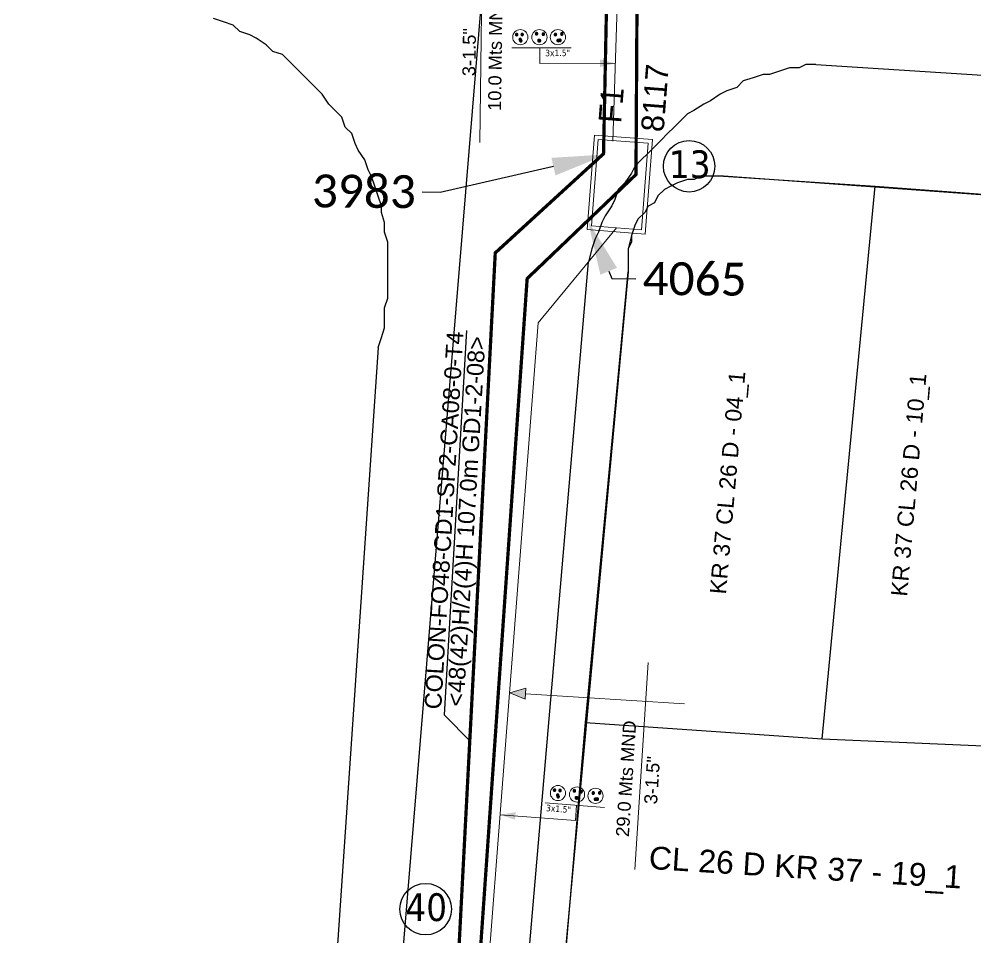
# Model space of a CAD drawing. Header units: millimetres. Extents: x -76.52126 to -76.51707, y 3.41842 to 3.42185.
# Drawn here: x -76.5183322 to -76.5180706, y 3.4199908 to 3.4202422 of the extents above; entities that cross this region are included whole.
import ezdxf
from ezdxf import colors
from ezdxf.entities.mleader import LeaderData, LeaderLine
from ezdxf.enums import TextEntityAlignment as Align
from ezdxf.math import Vec2, Vec3

# ---------------------------------------------------------------- set-up
doc = ezdxf.new("R2010")
doc.units = ezdxf.units.MM
for name, color, linetype in [('ABSCISA 48H', 1, 'Continuous'), ('CAM F1 ATP', 30, 'Continuous'), ('CARTOGRAFIA', 252, 'Continuous'), ('COBERTURA CTO', 30, 'Continuous'), ('DUCTO ATP', 6, 'Continuous'), ('DUCTOS ATP', 30, 'Continuous'), ('DUCTOS TLF', 4, 'Continuous'), ('MARQUILLA F.O 48', 1, 'Continuous'), ('PLACAS ZONA ABIERTA', 8, 'Continuous'), ('PUNTO CARTERA', 7, 'Continuous')]:
    doc.layers.add(name, color=color, linetype=linetype)
for name, color, linetype, lineweight in [('CANALIZACION ATP', 30, 'Continuous', 0), ('CB 144 H CAN', 5, 'Continuous', 60), ('CB 24 H CAN', 3, 'Continuous', 60), ('CB 288 H CAN_FEE', 15, 'Continuous', 60), ('CB 48 H CAN', 1, 'Continuous', 60), ('Distancia ATP-CAN', 30, 'Continuous', 20)]:
    doc.layers.add(name, color=color, linetype=linetype, lineweight=lineweight)
doc.styles.add('Arial', font='arial.ttf')
doc.styles.add('BOOK', font='BKANT.TTF')
doc.styles.add('Legend', font='calibri.ttf')
doc.styles.get("Standard").update_dxf_attribs({"font": 'arial.ttf'})
doc.styles.add('TAHOMA', font='tahoma.ttf')
doc.styles.add('TEXT CENTRAL OLT', font='tahomabd.ttf', dxfattribs={"height": 1})
doc.styles.add('TEXT SCL GRANDES', font='tahoma.ttf', dxfattribs={"height": 14})
doc.linetypes.add('CERCA_LINE', pattern='A,12.7,-5.08,["X",Standard,S=2.54,R=0,X=-2.54,Y=-1.27],-2.08', length=19.86)

# ---------------------------------------------------------------- blocks, each defined once
blk = doc.blocks.new('PUNTO CARTERA')
blk.add_circle((-5.020778246489499e-07, 5.015703301580743e-07), 1.85590673389413e-05)
at = {"style": 'TAHOMA'}
blk.add_attdef('11', (-1.506643124571383e-05, -8.025511332387936e-06), '', height=2e-05, dxfattribs=at)
blk = doc.blocks.new('CAM F1 ATP')
at = {"lineweight": 0}
for points in [[(-1.192587688565254, 0.7294297991320491), (1.191592979244888, 0.7310536243021488), (1.192588702775538, -0.7309174099937081), (-1.191591965965927, -0.7325412342324853)], [(-1.092519604600966, 0.6294979313388467), (1.091661110520363, 0.630985539406538), (1.092520616948605, -0.6309855403378606), (-1.091660097241402, -0.6324731484055519)]]:
    blk.add_lwpolyline(points, close=True, dxfattribs=at)
at = {"lineweight": 0, "style": 'BOOK'}
for tag, p in [('F1', (1.529618541710079, 0.08788507431745529)), ('CODIGO', (1.554148052819073, -0.5989562459290028))]:
    blk.add_attdef(tag, p, '', height=0.5725093120969083, rotation=0.03902316814968912, dxfattribs=at)
blk = doc.blocks.new('MARQUILLA 48')
at = {"layer": 'MARQUILLA F.O 48', "style": 'Arial'}
for tag, height, oblique, p in [('IDENTIFICACIONCABLEFIBRA', 0.6981626117769965, 1.383453351877506e-09, (0.3252243008605546, 0.455078197351213)), ('CAPACIDADFIBRA', 0.6981626116966987, 8.300879983380582e-09, (0.7589297094523317, -0.3801462341225488)), ('NOMENCLATURA_ATP', 0.6981626116966987, 8.300879983380582e-09, (0.7589297094523317, -1.265373848670606))]:
    blk.add_attdef(tag, text='', height=height, rotation=0.262482242486606, dxfattribs=dict(at, oblique=oblique)).set_placement(p, align=Align.MIDDLE)
blk = doc.blocks.new('*U35')
at = {"layer": 'Distancia ATP-CAN'}
h = blk.add_hatch(color=256, dxfattribs=at)
h.dxf.hatch_style = 1
h.paths.add_polyline_path([(0.01336054472724043, 0.2389677762438638), (0.03317234489647324, 0.3004692151297876), (-0.009573884748657321, 0.2993742854593424)])
for points in [[(0.01179923007390796, 0.2999217502945652), (-0.003840937524441111, 0.9105163975065164)], [(0.1499508159328696, 0.7644065190980882), (-0.6452837780359658, 0.7440368640634932)]]:
    blk.add_lwpolyline(points, dxfattribs=at)
blk.add_lwpolyline([(-0.009573884748657314, 0.2993742854593424), (0.03317234489647324, 0.3004692151297876), (0.01336054472724042, 0.2389677762438638)], close=True, dxfattribs=at)
at = {"layer": 'Distancia ATP-CAN', "linetype": 'CERCA_LINE', "ltscale": 0.5}
for tag, p in [('DUCTOS', (-0.3001068998104722, 0.7728850086850094)), ('TOTAL', (-0.2980577032250543, 0.6729046980033271))]:
    blk.add_attdef(tag, text='', height=0.04999999999999999, rotation=1.467290438801827, dxfattribs=at).set_placement(p, align=Align.CENTER)
at = {"layer": 'Distancia ATP-CAN', "linetype": 'CERCA_LINE', "ltscale": 0.5, "flags": 1}
for tag, rotation, p in [('A.C', 1.467290438801827, (-0.2963985853918675, 0.6129275156445233)), ('A.D', 1.467290438801827, (-0.2942894105395099, 0.552961861338317)), ('A.T', 354.8594824787784, (0.2754977398819959, 0.4747317219280265))]:
    blk.add_attdef(tag, text='', height=0.02999999999999999, rotation=rotation, dxfattribs=at).set_placement(p, align=Align.CENTER)
blk = doc.blocks.new('*U22')
at = {"layer": 'DUCTO ATP'}
h = blk.add_hatch(color=0, dxfattribs=at)
h.dxf.hatch_style = 1
h.paths.add_polyline_path([(2.985141617888664, -0.6042334001163474), (2.385141617888664, -0.4542334001163474), (2.385141617888664, -0.7542334001163474)])
at = {"layer": 'DUCTO ATP', "color": 0, "lineweight": 13, "ltscale": 0.13}
blk.add_lwpolyline([(-1.107376359781028, 0), (1.243818729771647, 0)], dxfattribs=at)
at = {"layer": 'DUCTO ATP', "color": 0, "linetype": 'Continuous', "lineweight": 13}
for points in [[(0.0009702597653813901, -0.6081425711984594), (0.0009702597653813901, 0)], [(2.985141617888664, -0.6042334001163474), (0.0009702597653813901, -0.6081425711984594)]]:
    blk.add_lwpolyline(points, dxfattribs=at)
at = {"layer": 'DUCTO ATP', "lineweight": 5}
for centre in [(-0.7723554384106137, 0.4244526188031159), (-0.01631735676028256, 0.4244526188031159), (0.7147962849189753, 0.4244526188031159)]:
    blk.add_circle(centre, 0.3, dxfattribs=at)
at = {"layer": 'DUCTO ATP', "color": 0, "lineweight": 5}
for centre in [(-0.7723554384106137, 0.4244526188031159), (-0.01631735676028256, 0.4244526188031159), (0.7147962849189753, 0.4244526188031159)]:
    blk.add_circle(centre, 0.3, dxfattribs=at)
at = {"layer": 'CB 144 H CAN', "style": 'TEXT CENTRAL OLT'}
for tag, p in [('1-FO144', (-0.7523556293151444, 0.08189947944828901)), ('2-FO144', (-0.0121723592205365, 0.08223088731481276)), ('3-FO144', (0.7977648562896986, 0.09810537127640373))]:
    blk.add_attdef(tag, text='', height=0.4, dxfattribs=at).set_placement(p, align=Align.CENTER)
at = {"layer": 'CB 24 H CAN', "style": 'TEXT CENTRAL OLT'}
for tag, p in [('2-FO24', (-0.1309397963869423, 0.3588511753707948)), ('1-FO24', (-0.9171541704471409, 0.3247838459023011)), ('3-FO24', (0.6177379512382877, 0.3267974882463953))]:
    blk.add_attdef(tag, text='', height=0.4, dxfattribs=at).set_placement(p, align=Align.CENTER)
at = {"layer": 'CB 288 H CAN_FEE', "style": 'TEXT CENTRAL OLT'}
for tag, p in [('1-FO288', (-0.7780896570322975, 0.1329571390732571)), ('2-FO288', (-0.0380266784135701, 0.08693616394874937)), ('3-FO288', (0.7223768544146827, 0.0909010077268757))]:
    blk.add_attdef(tag, text='', height=0.4, dxfattribs=at).set_placement(p, align=Align.CENTER)
at = {"layer": 'CB 48 H CAN', "style": 'TEXT CENTRAL OLT'}
for tag, p in [('3-FO48', (0.8697452194046043, 0.3510047489741837)), ('1-FO48', (-0.6977269022283772, 0.3279586819809008)), ('2-FO48', (0.1383467982891893, 0.3407891302691581))]:
    blk.add_attdef(tag, text='', height=0.4, dxfattribs=at).set_placement(p, align=Align.CENTER)
at = {"layer": 'DUCTO ATP', "color": 0, "ltscale": 8, "insert": (1.194086944131868, -0.06812105514245559), "char_height": 0.2542719210013433, "attachment_point": 3, "rotation": 0.20251374655088936, "style": 'TEXT SCL GRANDES'}
blk.add_mtext_dynamic_manual_height_columns('3x1.5"', width=0.8196790788800293, gutter_width=32.6684119218409, heights=[0], dxfattribs=at)
at = {"layer": 'DUCTOS TLF', "color": 0}
for tag, p in [('CALLE', (-0.7397207248900486, 0.813274030225382)), ('MEDIO', (-0.01631735676028256, 0.813274030225382)), ('ANDÉN', (0.7474309984395404, 0.813274030225382))]:
    blk.add_attdef(tag, text='', height=0.075, dxfattribs=at).set_placement(p, align=Align.MIDDLE)
blk = doc.blocks.new('*U36')
at = {"layer": 'Distancia ATP-CAN'}
h = blk.add_hatch(color=256, dxfattribs=at)
h.dxf.hatch_style = 1
h.paths.add_polyline_path([(0.01336054472724043, 1.28216338690343), (0.03317234489647324, 1.220661948017506), (-0.009573884748657321, 1.221756877687951)])
blk.add_lwpolyline([(-0.009573884748657314, 1.221756877687951), (0.03317234489647324, 1.220661948017506), (0.01336054472724042, 1.28216338690343)], close=True, dxfattribs=at)
for points in [[(0.01179923007390796, 1.221209412852728), (-0.003840937524441111, 0.6106147656407771)], [(0.1499508159328696, 0.7567246440492053), (-0.6452837780359658, 0.7770942990838002)]]:
    blk.add_lwpolyline(points, dxfattribs=at)
at = {"layer": 'Distancia ATP-CAN', "linetype": 'CERCA_LINE', "ltscale": 0.5, "flags": 1}
for tag, rotation, p in [('A.D', 358.5327095611982, (-0.2950476419989733, 0.9385678242298682)), ('A.C', 358.5327095611982, (-0.2971667728967557, 0.8782134843161962)), ('A.T', 354.8594824787784, (0.2754977398819959, 0.4747317219280265))]:
    blk.add_attdef(tag, text='', height=0.02999999999999999, rotation=rotation, dxfattribs=at).set_placement(p, align=Align.CENTER)
at = {"layer": 'Distancia ATP-CAN', "linetype": 'CERCA_LINE', "ltscale": 0.5}
for tag, p in [('TOTAL', (-0.2993214223241598, 0.7988906691787863)), ('DUCTOS', (-0.301366252222988, 0.6990808346407292))]:
    blk.add_attdef(tag, text='', height=0.04999999999999999, rotation=358.5327095611982, dxfattribs=at).set_placement(p, align=Align.CENTER)
blk = doc.blocks.new('*U37')
at = {"layer": 'DUCTO ATP'}
h = blk.add_hatch(color=0, dxfattribs=at)
h.dxf.hatch_style = 1
h.paths.add_polyline_path([(-2.985141617888664, -0.6042334001163474), (-2.385141617888664, -0.4542334001163474), (-2.385141617888664, -0.7542334001163474)])
at = {"layer": 'DUCTO ATP', "color": 0, "lineweight": 13, "ltscale": 0.13}
blk.add_lwpolyline([(1.107376359781028, 0), (-1.243818729771647, 0)], dxfattribs=at)
at = {"layer": 'DUCTO ATP', "color": 0, "linetype": 'Continuous', "lineweight": 13}
for points in [[(-0.0009702597653813427, -0.6081425711984594), (-0.0009702597653813427, 0)], [(-2.985141617888664, -0.6042334001163474), (-0.0009702597653813427, -0.6081425711984594)]]:
    blk.add_lwpolyline(points, dxfattribs=at)
at = {"layer": 'DUCTO ATP', "lineweight": 5}
for centre in [(-0.7723554384106137, 0.4244526188031159), (-0.01631735676028256, 0.4244526188031159), (0.7147962849189753, 0.4244526188031159)]:
    blk.add_circle(centre, 0.3, dxfattribs=at)
at = {"layer": 'DUCTO ATP', "color": 0, "lineweight": 5}
for centre in [(-0.7723554384106137, 0.4244526188031159), (-0.01631735676028256, 0.4244526188031159), (0.7147962849189753, 0.4244526188031159)]:
    blk.add_circle(centre, 0.3, dxfattribs=at)
at = {"layer": 'CB 144 H CAN', "style": 'TEXT CENTRAL OLT'}
for tag, p in [('1-FO144', (-0.7523556293151444, 0.08189947944828901)), ('2-FO144', (-0.0121723592205365, 0.08223088731481276)), ('3-FO144', (0.7977648562896986, 0.09810537127640373))]:
    blk.add_attdef(tag, text='', height=0.4, dxfattribs=at).set_placement(p, align=Align.CENTER)
at = {"layer": 'CB 24 H CAN', "style": 'TEXT CENTRAL OLT'}
for tag, p in [('2-FO24', (-0.1309397963869423, 0.3588511753707948)), ('1-FO24', (-0.9171541704471409, 0.3247838459023011)), ('3-FO24', (0.6177379512382877, 0.3267974882463953))]:
    blk.add_attdef(tag, text='', height=0.4, dxfattribs=at).set_placement(p, align=Align.CENTER)
at = {"layer": 'CB 288 H CAN_FEE', "style": 'TEXT CENTRAL OLT'}
for tag, p in [('1-FO288', (-0.7780896570322975, 0.1329571390732571)), ('2-FO288', (-0.0380266784135701, 0.08693616394874937)), ('3-FO288', (0.7223768544146827, 0.0909010077268757))]:
    blk.add_attdef(tag, text='', height=0.4, dxfattribs=at).set_placement(p, align=Align.CENTER)
at = {"layer": 'CB 48 H CAN', "style": 'TEXT CENTRAL OLT'}
for tag, p in [('3-FO48', (0.8697452194046043, 0.3510047489741837)), ('1-FO48', (-0.6977269022283772, 0.3279586819809008)), ('2-FO48', (0.1383467982891893, 0.3407891302691581))]:
    blk.add_attdef(tag, text='', height=0.4, dxfattribs=at).set_placement(p, align=Align.CENTER)
at = {"layer": 'DUCTO ATP', "color": 0, "ltscale": 8, "insert": (-1.194086944131868, -0.06812105514245559), "char_height": 0.2542719210013433, "attachment_point": 1, "rotation": 359.7974862534491, "style": 'TEXT SCL GRANDES'}
blk.add_mtext_dynamic_manual_height_columns('3x1.5"', width=0.8196790788800293, gutter_width=32.6684119218409, heights=[0], dxfattribs=at)
at = {"layer": 'DUCTOS TLF', "color": 0}
for tag, p in [('ANDÉN', (-0.7474309984395404, 0.813274030225382)), ('MEDIO', (-0.01631735676028256, 0.813274030225382)), ('CALLE', (0.7397207248900486, 0.813274030225382))]:
    blk.add_attdef(tag, text='', height=0.075, dxfattribs=at).set_placement(p, align=Align.MIDDLE)

msp = doc.modelspace()

# ---------------------------------------------------------------- linework, layer by layer
at = {"layer": 'CANALIZACION ATP'}
for points in [[(-76.51816984081896, 3.420208806066902), (-76.51816668132034, 3.420308197767703)], [(-76.51816887276955, 3.42018507107317), (-76.51816887276955, 3.42018507107317), (-76.51819022196587, 3.420159099741781), (-76.51820610241202, 3.419954065137476)]]:
    msp.add_lwpolyline(points, dxfattribs=at)
at = {"layer": 'CARTOGRAFIA'}
for points in [[(-76.51823405689578, 3.420152343504581), (-76.51823315690348, 3.42015504352514), (-76.51823225688207, 3.420157743545699), (-76.51823225688207, 3.420160443566258), (-76.51823225688207, 3.420163143586818), (-76.51823135687522, 3.420165843607377), (-76.51823135687522, 3.420167643621083), (-76.51823135687522, 3.420170343641642), (-76.51823135687522, 3.420173043662201), (-76.51823135687522, 3.42017574368276), (-76.51823135687522, 3.420178443732423), (-76.51823135687522, 3.420181143723878), (-76.51823225688207, 3.420183843744438), (-76.51823225688207, 3.420186543794101), (-76.51823315690348, 3.420189243785556), (-76.51823315690348, 3.420191043799262), (-76.51823405689578, 3.420193743848925), (-76.51823495691718, 3.420196443869484), (-76.51823585690948, 3.420199143860939), (-76.51823675693089, 3.420200943903749), (-76.51823765692319, 3.420203643924308), (-76.5182394569369, 3.420206343944868), (-76.51824035694375, 3.420208143958574), (-76.51824125696515, 3.420210843979133), (-76.51824305697886, 3.420212643992839), (-76.51824395697116, 3.420215344013398), (-76.51824575698487, 3.420217144027104), (-76.51824755701313, 3.42021894404081), (-76.51824935702683, 3.420221644061369), (-76.51825115704054, 3.420223444075075), (-76.51825295705424, 3.420225244088781), (-76.51825475706795, 3.420227044102488), (-76.51825655708166, 3.420228844116194), (-76.51825835709536, 3.4202306441299), (-76.51826015710907, 3.420232444143606), (-76.51826285712963, 3.420233344179563), (-76.51826465714333, 3.420235144193269), (-76.51826735717844, 3.420236944206975), (-76.51826915719215, 3.420237844184724), (-76.51827185721271, 3.420238744191577), (-76.51827365722642, 3.420240544205283), (-76.51827635724698, 3.42024144424124), (-76.51827905726753, 3.420242344218989)], [(-76.51811435592612, 3.420229744123047), (-76.51811705594668, 3.420229744123047), (-76.51811885596038, 3.420228844116194), (-76.51812155598094, 3.420228844116194), (-76.5181242560015, 3.420227944109341), (-76.51812695602206, 3.420227044102488), (-76.51812875603576, 3.420227044102488), (-76.51813145607088, 3.420226144095635), (-76.51813415607688, 3.420225244088781), (-76.51813595609059, 3.420223444075075), (-76.5181386561257, 3.420222544068222), (-76.5181404561394, 3.420221644061369), (-76.51814315615997, 3.420219844047663), (-76.51814495617367, 3.42021894404081), (-76.51814765619423, 3.420217144027104), (-76.51814945620794, 3.420216244020251), (-76.51815125622164, 3.420214444006545), (-76.51815305623535, 3.420212643992839), (-76.51815485624905, 3.420210843979133), (-76.51815665626276, 3.420209043965427), (-76.51815845627647, 3.420207243951721), (-76.51816025629017, 3.420205443938015), (-76.51816205631843, 3.420203643924308), (-76.51816385633214, 3.420201843910602), (-76.51816475632444, 3.420200043896896), (-76.51816655633814, 3.420197343876337), (-76.51816835635185, 3.420195543862631), (-76.51816925637326, 3.420192843842072), (-76.51817015638011, 3.420191043799262), (-76.51817195639381, 3.420188343807807), (-76.51817285640067, 3.420186543794101), (-76.51817375640752, 3.420183843744438), (-76.51817465641437, 3.420182043730732), (-76.51817555642123, 3.420179343710172), (-76.51817645642808, 3.42017574368276)], [(-76.51811435592612, 3.420229744123047), (-76.51788935409644, 3.420215344013398)], [(-76.51786595962261, 3.420179365683564), (-76.5181395477943, 3.420199193977735), (-76.51814130562201, 3.420199193977735), (-76.51814313377912, 3.420199193977735), (-76.51814580565627, 3.420199193977735), (-76.51814763381338, 3.420198279913732), (-76.51814946194139, 3.420198279913732), (-76.5181521338331, 3.420197365849729), (-76.51815396199021, 3.420196451756622), (-76.51815571980336, 3.420195537692619), (-76.51815754794592, 3.420193779879467), (-76.51815846202447, 3.420191951722357), (-76.51816021985218, 3.420191037658354), (-76.51816113391618, 3.420189279816098), (-76.51816296205874, 3.420187451688092), (-76.51816380580789, 3.42018569387494), (-76.51816471988644, 3.420182951653826), (-76.51816471988644, 3.420181193840675), (-76.51816563395045, 3.420179365683564), (-76.51816563395045, 3.420177537555558), (-76.51816563395045, 3.420174865649299), (-76.51816563395045, 3.420173037492189)], [(-76.51813954789617, 3.420199194006839), (-76.51814313385188, 3.420199194006839), (-76.51814580575814, 3.420199194006839), (-76.51814763388614, 3.420198279942836), (-76.5181494620287, 3.420198279942836), (-76.51815213393496, 3.420197365878833), (-76.51815396206297, 3.420196451785726), (-76.51815571989067, 3.420195537721723), (-76.51815754803323, 3.420193779908571), (-76.51815846209723, 3.420191951751461), (-76.51816021992494, 3.420191037687458), (-76.51816113398894, 3.420189279874306), (-76.51816296214605, 3.420187451717196), (-76.5181638058952, 3.420185693904044), (-76.5181647199592, 3.42018295168293), (-76.51816563403776, 3.420179365712668), (-76.51816563403776, 3.420177537584662), (-76.51816563403776, 3.420174865678403), (-76.51816563403776, 3.420173037550397)], [(-76.51813954789617, 3.420199194006839), (-76.51809813348012, 3.420196451785726)], [(-76.51811254766147, 3.420045278690507), (-76.51809813348012, 3.420196451785726)], [(-76.51809813348012, 3.420196451785726), (-76.51803696111386, 3.420191951751461)], [(-76.51821605675872, 3.41971583991892), (-76.51817645642808, 3.42017574368276)], [(-76.51816563395045, 3.420173037492189), (-76.51820796241594, 3.419715861892312)], [(-76.518177305998, 3.420049778724772), (-76.51816563403776, 3.420173037550397)], [(-76.51823405689578, 3.420152343504581), (-76.51826375715103, 3.41971583991892)], [(-76.51818272011081, 3.419986778215955), (-76.518177305998, 3.420049778724772)], [(-76.518177305998, 3.420049778724772), (-76.51811254766147, 3.420045278690507)], [(-76.51811254766147, 3.420045278690507), (-76.51804954715266, 3.420042536469394)]]:
    msp.add_lwpolyline(points, dxfattribs=at)
at = {"layer": 'CB 48 H CAN', "ltscale": 2}
msp.add_lwpolyline([(-76.51833177809014, 3.420326544091765, 8.916348428658831e-07, 8.916348428658831e-07, 0), (-76.51833177809014, 3.420326544091765, 8.916348428658831e-07, 8.916348428658831e-07, 0), (-76.5181813549409, 3.420315337419622, 8.916348428658831e-07, 8.916348428658831e-07, 0), (-76.51817026075572, 3.420310908099674, 8.916348428658831e-07, 8.916348428658831e-07, 0), (-76.51817238941061, 3.42020532595832, 8.916348428658831e-07, 8.916348428658831e-07, 0), (-76.51820200389812, 3.420178209992972, 8.916348428658831e-07, 8.916348428658831e-07, 0), (-76.51821376080365, 3.419952951217327, 8.916348428658831e-07, 8.916348428658831e-07, 0), (-76.51824559900403, 3.419949028922138, 8.916348428658831e-07, 8.916348428658831e-07, 0), (-76.51820906333757, 3.419944295310771, 8.916348428658831e-07, 8.916348428658831e-07, 0), (-76.51819327750756, 3.42017118183767, 8.916348428658831e-07, 8.916348428658831e-07, 0), (-76.51816351445677, 3.420199660971865, 8.916348428658831e-07, 8.916348428658831e-07, 0), (-76.51816285472177, 3.420309302489966, 8.916348428658831e-07, 8.916348428658831e-07, 0), (-76.5178425688288, 3.420276426129084, 8.916348428658831e-07, 8.916348428658831e-07, 0), (-76.51748623383175, 3.420256027254143, 8.916348428658831e-07, 8.916348428658831e-07, 0), (-76.51748623383175, 3.420256027254143, 8.916348428658831e-07, 8.916348428658831e-07, 0), (-76.51748623383175, 3.420256027254143, 8.916348428658831e-07, 8.916348428658831e-07, 0), (-76.51749619072503, 3.420117548412501, 8.916348428658831e-07, 8.916348428658831e-07, 0), (-76.51751834895082, 3.420118808214749, 0, 0, 0)], format="xyseb", dxfattribs=at)
at = {"layer": 'COBERTURA CTO'}
msp.add_lwpolyline([(-76.5180565064765, 3.419513542333832), (-76.51826686980017, 3.419507320941429), (-76.51820561505446, 3.420249110916641), (-76.518201666847, 3.42030512340841), (-76.51817217875686, 3.420303044851947), (-76.5181426906667, 3.420300966296393), (-76.51808371448459, 3.420296809184377), (-76.51796576212217, 3.420288494960344), (-76.51797482301589, 3.420187253013294), (-76.51798746264939, 3.420038948008708), (-76.51801713478488, 3.420040776138533), (-76.51802613495528, 3.419914775025402), (-76.51803983021927, 3.419725784943124)], close=True, dxfattribs=at)
at = {"layer": 'MARQUILLA F.O 48'}
msp.add_lwpolyline([(-76.51820987600131, 3.420156993792606), (-76.518215953776, 3.420051789791671), (-76.51820864438245, 3.420044476146697)], dxfattribs=at)

# ---------------------------------------------------------------- block references
at = {"layer": 'CAM F1 ATP'}
ref = msp.add_blockref('CAM F1 ATP', (-76.51816794871334, 3.420196904857695), dxfattribs=dict(at, xscale=1.087080975999477e-05, yscale=1.087080975999477e-05, zscale=1.087080975999477e-05, rotation=85.45837442731745))
ref.add_attrib('CODIGO', '8117', (-76.51815596881204, 3.420211141307428), dxfattribs={"lineweight": 0, "height": 6.223639817630958e-06, "rotation": 85.49739759349232, "style": 'BOOK'})
ref.add_attrib('F1', 'F1', (-76.51816758441966, 3.420213556488638), dxfattribs={"lineweight": 0, "height": 6.223639817630958e-06, "rotation": 85.49739759349232, "style": 'BOOK'})
at = {"layer": 'Distancia ATP-CAN', "xscale": 7.139387753917255e-05, "yscale": 7.139387753917255e-05, "zscale": 7.139387753917255e-05, "rotation": 87.78619909418197}
for name, p, values in [('*U35', (-76.51815138823646, 3.420252388962468), {'DUCTOS': '3-1.5"', 'TOTAL': '10.0 Mts MND'}), ('*U36', (-76.51810662708249, 3.420053405805067), {'DUCTOS': '3-1.5"', 'TOTAL': '29.0 Mts MND'})]:
    msp.add_blockref(name, p, dxfattribs=at).add_auto_attribs(values)
at = {"layer": 'DUCTOS ATP'}
ref = msp.add_blockref('*U22', (-76.51818980833502, 3.42023427758766), dxfattribs=dict(at, xscale=6.91571198880231e-06, yscale=6.91571198880231e-06, zscale=6.91571198880231e-06))
ref.add_attrib('1-FO288', '•', dxfattribs={"layer": 'CB 288 H CAN_FEE', "height": 2.766284795520922e-06, "rotation": 359.9874806466357, "style": 'TEXT CENTRAL OLT'}).set_placement((-76.5181951891781, 3.420235198256712), align=Align.CENTER)
ref.add_attrib('1-FO144', '•', dxfattribs={"layer": 'CB 144 H CAN', "height": 2.766284795520922e-06, "rotation": 359.9874806466357, "style": 'TEXT CENTRAL OLT'}).set_placement((-76.5181950112859, 3.420234845117712), align=Align.CENTER)
ref.add_attrib('1-FO48', '•', dxfattribs={"layer": 'CB 48 H CAN', "height": 2.766284795520922e-06, "rotation": 359.9874806466357, "style": 'TEXT CENTRAL OLT'}).set_placement((-76.51819463311767, 3.420236546709653), align=Align.CENTER)
ref.add_attrib('1-FO24', '•', dxfattribs={"layer": 'CB 24 H CAN', "height": 2.766284795520922e-06, "rotation": 359.9874806466357, "style": 'TEXT CENTRAL OLT'}).set_placement((-76.51819615061801, 3.420236525085109), align=Align.CENTER)
ref.add_attrib('2-FO288', '•', dxfattribs={"layer": 'CB 288 H CAN_FEE', "height": 2.766284795520922e-06, "rotation": 359.9874806466357, "style": 'TEXT CENTRAL OLT'}).set_placement((-76.51819007118534, 3.420234878870581), align=Align.CENTER)
ref.add_attrib('2-FO144', '•', dxfattribs={"layer": 'CB 144 H CAN', "height": 2.766284795520922e-06, "rotation": 359.9874806466357, "style": 'TEXT CENTRAL OLT'}).set_placement((-76.51818989239129, 3.420234846291201), align=Align.CENTER)
ref.add_attrib('2-FO48', '•', dxfattribs={"layer": 'CB 48 H CAN', "height": 2.766284795520922e-06, "rotation": 359.9874806466357, "style": 'TEXT CENTRAL OLT'}).set_placement((-76.51818885105354, 3.420236634177947), align=Align.CENTER)
ref.add_attrib('2-FO24', '•', dxfattribs={"layer": 'CB 24 H CAN', "height": 2.766284795520922e-06, "rotation": 359.9874806466357, "style": 'TEXT CENTRAL OLT'}).set_placement((-76.51819071333479, 3.420236759496909), align=Align.CENTER)
ref.add_attrib('3-FO288', '•', dxfattribs={"layer": 'CB 288 H CAN_FEE', "height": 2.766284795520922e-06, "rotation": 359.9874806466357, "style": 'TEXT CENTRAL OLT'}).set_placement((-76.5181848124475, 3.420234905141321), align=Align.CENTER)
ref.add_attrib('3-FO144', '•', dxfattribs={"layer": 'CB 144 H CAN', "height": 2.766284795520922e-06, "rotation": 359.9874806466357, "style": 'TEXT CENTRAL OLT'}).set_placement((-76.51818429107483, 3.420234954850635), align=Align.CENTER)
ref.add_attrib('3-FO48', '•', dxfattribs={"layer": 'CB 48 H CAN', "height": 2.766284795520922e-06, "rotation": 359.9874806466357, "style": 'TEXT CENTRAL OLT'}).set_placement((-76.51818379289719, 3.420236703721024), align=Align.CENTER)
ref.add_attrib('3-FO24', '•', dxfattribs={"layer": 'CB 24 H CAN', "height": 2.766284795520922e-06, "rotation": 359.9874806466357, "style": 'TEXT CENTRAL OLT'}).set_placement((-76.5181855357436, 3.420236536691512), align=Align.CENTER)
ref = msp.add_blockref('*U37', (-76.51817974711753, 3.4200271016323), dxfattribs=dict(at, xscale=6.91571198880231e-06, yscale=6.91571198880231e-06, zscale=6.91571198880231e-06, rotation=355.6769397933262))
ref.add_attrib('1-FO288', '•', dxfattribs={"layer": 'CB 288 H CAN_FEE', "height": 2.766284795520922e-06, "rotation": 355.6644204399619, "style": 'TEXT CENTRAL OLT'}).set_placement((-76.51818504325135, 3.420028425290231), align=Align.CENTER)
ref.add_attrib('1-FO144', '•', dxfattribs={"layer": 'CB 144 H CAN', "height": 2.766284795520922e-06, "rotation": 355.6644204399619, "style": 'TEXT CENTRAL OLT'}).set_placement((-76.5181848924849, 3.420028059746428), align=Align.CENTER)
ref.add_attrib('1-FO48', '•', dxfattribs={"layer": 'CB 48 H CAN', "height": 2.766284795520922e-06, "rotation": 355.6644204399619, "style": 'TEXT CENTRAL OLT'}).set_placement((-76.51818438712651, 3.420029727990783), align=Align.CENTER)
ref.add_attrib('1-FO24', '•', dxfattribs={"layer": 'CB 24 H CAN', "height": 2.766284795520922e-06, "rotation": 355.6644204399619, "style": 'TEXT CENTRAL OLT'}).set_placement((-76.51818590193943, 3.420029820817037), align=Align.CENTER)
ref.add_attrib('2-FO288', '•', dxfattribs={"layer": 'CB 288 H CAN_FEE', "height": 2.766284795520922e-06, "rotation": 355.6644204399619, "style": 'TEXT CENTRAL OLT'}).set_placement((-76.51817996389526, 3.420027721018168), align=Align.CENTER)
ref.add_attrib('2-FO144', '•', dxfattribs={"layer": 'CB 144 H CAN', "height": 2.766284795520922e-06, "rotation": 355.6644204399619, "style": 'TEXT CENTRAL OLT'}).set_placement((-76.51817978806574, 3.420027675053974), align=Align.CENTER)
ref.add_attrib('2-FO48', '•', dxfattribs={"layer": 'CB 48 H CAN', "height": 2.766284795520922e-06, "rotation": 355.6644204399619, "style": 'TEXT CENTRAL OLT'}).set_placement((-76.51817861491969, 3.420029379357853), align=Align.CENTER)
ref.add_attrib('2-FO24', '•', dxfattribs={"layer": 'CB 24 H CAN', "height": 2.766284795520922e-06, "rotation": 355.6644204399619, "style": 'TEXT CENTRAL OLT'}).set_placement((-76.51818046245597, 3.420029644699148), align=Align.CENTER)
ref.add_attrib('3-FO288', '•', dxfattribs={"layer": 'CB 288 H CAN_FEE', "height": 2.766284795520922e-06, "rotation": 355.6644204399619, "style": 'TEXT CENTRAL OLT'}).set_placement((-76.5181747181389, 3.420027350810167), align=Align.CENTER)
ref.add_attrib('3-FO144', '•', dxfattribs={"layer": 'CB 144 H CAN', "height": 2.766284795520922e-06, "rotation": 355.6644204399619, "style": 'TEXT CENTRAL OLT'}).set_placement((-76.5181741945025, 3.420027361076948), align=Align.CENTER)
ref.add_attrib('3-FO48', '•', dxfattribs={"layer": 'CB 48 H CAN', "height": 2.766284795520922e-06, "rotation": 355.6644204399619, "style": 'TEXT CENTRAL OLT'}).set_placement((-76.51817356591228, 3.420029067418921), align=Align.CENTER)
ref.add_attrib('3-FO24', '•', dxfattribs={"layer": 'CB 24 H CAN', "height": 2.766284795520922e-06, "rotation": 355.6644204399619, "style": 'TEXT CENTRAL OLT'}).set_placement((-76.51817531639075, 3.420029032240503), align=Align.CENTER)
at = {"layer": 'MARQUILLA F.O 48'}
ref = msp.add_blockref('MARQUILLA 48', (-76.51821317353355, 3.420102726894904), dxfattribs=dict(at, xscale=6.565163321307182e-06, yscale=6.565163321307182e-06, zscale=6.565163321307182e-06, rotation=86.34904035282423))
ref.add_attrib('CAPACIDADFIBRA', '<48(42)H/2(4)H 107.0m GD1-2-08>', dxfattribs={"height": 4.583551570619201e-06, "rotation": 86.61152259531082, "style": 'Arial'}).set_placement((-76.5182093783269, 3.420104729877585), align=Align.MIDDLE)
ref.add_attrib('IDENTIFICACIONCABLEFIBRA', 'COLON-FO48-CD1-SP2-CA08-0-T4', dxfattribs={"height": 4.583551571146368e-06, "rotation": 86.61152259531082, "style": 'Arial'}).set_placement((-76.51821601917031, 3.42010504796088), align=Align.MIDDLE)
at = {"layer": 'PUNTO CARTERA', "lineweight": 20}
ref = msp.add_blockref('PUNTO CARTERA', (-76.51814879499052, 3.420201719477802), dxfattribs=dict(at, xscale=0.3794113758997775, yscale=0.3794113758997775, zscale=0.3794113758997775))
ref.add_attrib('11', '13', (-76.5181545113659, 3.420198674507449), dxfattribs={"lineweight": 40, "height": 7.588227517995547e-06, "style": 'TAHOMA'})
ref = msp.add_blockref('PUNTO CARTERA', (-76.51822085648205, 3.41999847161003), dxfattribs=dict(at, xscale=0.3794113758997775, yscale=0.3794113758997775, zscale=0.3794113758997775))
ref.add_attrib('11', '40', (-76.51822657285743, 3.419995426639677), dxfattribs={"lineweight": 40, "height": 7.588227517995547e-06, "style": 'TAHOMA'})

# ---------------------------------------------------------------- texts
at = {"layer": 'PLACAS ZONA ABIERTA'}
for s, height, rotation, p in [('KR 37 CL 26 D - 04_1', 4.455472034884823e-06, 84.99999751972621, (-76.51813891354281, 3.420084678459586)), ('KR 37 CL 26 D - 10_1', 4.455472034884823e-06, 84.99999751972621, (-76.51808938612483, 3.420084074743984)), ('CL 26 D KR 37 - 19_1', 6.237660848838751e-06, 356.4025535756759, (-76.5181601398246, 3.420009690871096))]:
    msp.add_text(s, height=height, rotation=rotation, dxfattribs=at).set_placement(p)

# ---------------------------------------------------------------- leaders
at = {"layer": 'ABSCISA 48H', "ltscale": 2}
ml = msp.add_multileader_mtext('Standard', dxfattribs=at)
ml.set_content('3983', color=256, style='Legend')
ml.set_leader_properties()
ml.build(insert=Vec2(0, 0))
ml.multileader.update_dxf_attribs({"text_left_attachment_type": 2, "text_right_attachment_type": 2, "dogleg_length": 0.36, "arrow_head_size": 1.5e-05})
ctx = ml.context
ctx.base_point, ctx.char_height, ctx.arrow_head_size, ctx.landing_gap_size, ctx.plane_origin, ctx.plane_x_axis, ctx.plane_y_axis = Vec3(-76.51825384403053, 3.420195089671483), 9e-06, 1.5e-05, 2.326797930947557e-06, Vec3(-76.51779801910628, 3.420021905484576), Vec3(0.9999624058675028, -0.008671035213614092), Vec3(0.008671035213614092, 0.9999624058675028)
ctx.left_attachment, ctx.right_attachment, ctx.text_align_type = 2, 2, 1
notes = []
notes.append((ctx, [(1, (1, 1, 0), (-76.51821706572636, 3.420194770753523), (-0.9999624058675027, 0.00867103521361409), 4.953014079732095e-06, [(0, [(-76.51817146389506, 3.420205143695246)], 0, [])])]))
ctx.mtext.insert, ctx.mtext.text_direction, ctx.mtext.rotation, ctx.mtext.width, ctx.mtext.defined_height, ctx.mtext.alignment, ctx.mtext.flow_direction = Vec3(-76.51823789131224, 3.420199562282276), Vec3(0.9999624058675028, -0.008671035213614092), 6.274514163304323, 5.684896116051731e-05, 3.388402621270943e-05, 2, 5
ml = msp.add_multileader_mtext('Standard', dxfattribs=at)
ml.set_content('4065', color=256, style='Legend')
ml.set_leader_properties()
ml.build(insert=Vec2(0, 0))
ml.multileader.update_dxf_attribs({"text_left_attachment_type": 2, "text_right_attachment_type": 2, "dogleg_length": 0.36, "arrow_head_size": 1.5e-05})
ctx = ml.context
ctx.base_point, ctx.char_height, ctx.arrow_head_size, ctx.landing_gap_size, ctx.plane_origin, ctx.plane_x_axis, ctx.plane_y_axis = Vec3(-76.51816358949968, 3.420171138430588), 9e-06, 1.5e-05, 2.326797930947557e-06, Vec3(-76.51767322757641, 3.420018768771546), Vec3(0.9999624058675028, -0.008671035213614092), Vec3(0.008671035213614092, 0.9999624058675028)
ctx.left_attachment, ctx.right_attachment, ctx.text_align_type = 2, 2, 1
notes.append((ctx, [(0, (1, 1, 0), (-76.51817015403037, 3.420171195354005), (0.9999624058675027, -0.00867103521361409), 6.564777488651062e-06, [(0, [(-76.5181766871394, 3.42018705653158)], 0, [])])]))
ctx.mtext.insert, ctx.mtext.text_direction, ctx.mtext.rotation, ctx.mtext.width, ctx.mtext.defined_height, ctx.mtext.alignment, ctx.mtext.flow_direction = Vec3(-76.51814743255831, 3.420175609270489), Vec3(0.9999624058675028, -0.008671035213614092), 6.274514163304323, 7.530017631728014e-06, 3.388402621270943e-05, 2, 5
for ctx, leaders in notes:
    for number, flags, end, landing, length, lines in leaders:
        leader = LeaderData()
        leader.index, (leader.has_last_leader_line, leader.has_dogleg_vector, leader.attachment_direction) = number, flags
        leader.last_leader_point, leader.dogleg_vector, leader.dogleg_length = Vec3(end), Vec3(landing), length
        for number, points, colour, breaks in lines:
            line = LeaderLine()
            line.index, line.vertices, line.color, line.breaks = number, Vec3.list(points), colors.encode_raw_color(colour), breaks
            leader.lines.append(line)
        ctx.leaders.append(leader)

doc.saveas('drawing.dxf')
